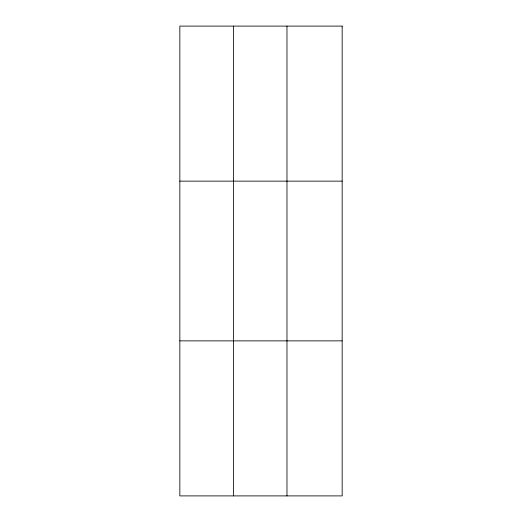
<?xml version="1.0" encoding="UTF-8"?>
<svg xmlns="http://www.w3.org/2000/svg" width="522" height="522" viewBox="0 0 522 522"><rect width="100%" height="100%" fill="white"/><g stroke="black" fill="none" stroke-linecap="round" stroke-linejoin="round"><path stroke-width="0.78" d="M233.406 26.1L233.406 495.9M286.969 26.1L286.969 495.9M179.836 181.134L342.164 181.134M179.836 340.866L342.164 340.866M342.164 26.1L342.164 495.9L179.836 495.9L179.836 26.1L342.164 26.1"/></g></svg>
